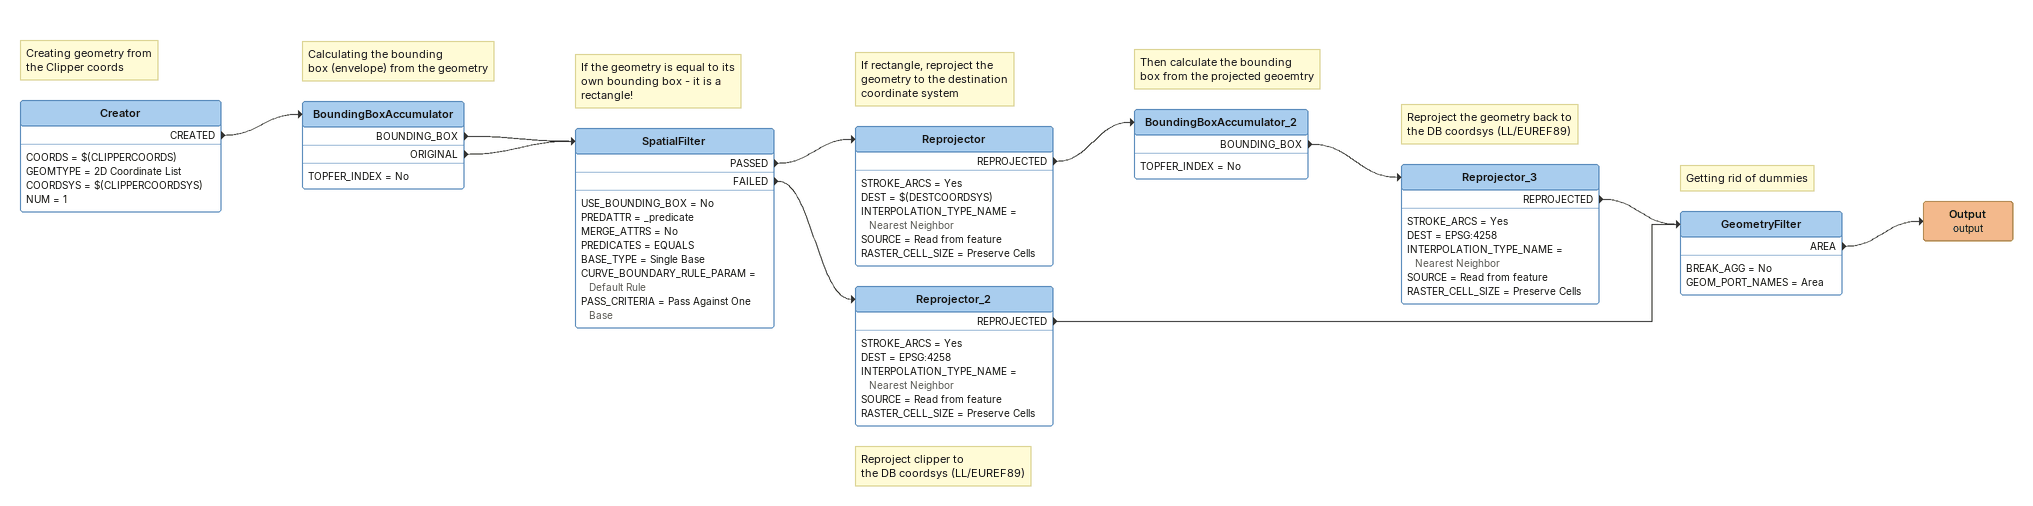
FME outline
Note: Creating geometry from / the Clipper coords
Creator
    COORDS = $(CLIPPERCOORDS)
    GEOMTYPE = 2D Coordinate List
    COORDSYS = $(CLIPPERCOORDSYS)
    NUM = 1
    CREATED -> BoundingBoxAccumulator
Note: Calculating the bounding / box (envelope) from the geometry
BoundingBoxAccumulator
    TOPFER_INDEX = No
    BOUNDING_BOX -> SpatialFilter
    ORIGINAL -> SpatialFilter
Note: If the geometry is equal to its / own bounding box - it is a rectangle!
SpatialFilter
    USE_BOUNDING_BOX = No
    PREDATTR = _predicate
    MERGE_ATTRS = No
    PREDICATES = EQUALS
    BASE_TYPE = Single Base
    CURVE_BOUNDARY_RULE_PARAM = Default Rule
    PASS_CRITERIA = Pass Against One Base
    PASSED -> Reprojector
    FAILED -> Reprojector_2
Note: If rectangle, reproject the / geometry to the destination / coordinate system
Reprojector
    STROKE_ARCS = Yes
    DEST = $(DESTCOORDSYS)
    INTERPOLATION_TYPE_NAME = Nearest Neighbor
    SOURCE = Read from feature
    RASTER_CELL_SIZE = Preserve Cells
    REPROJECTED -> BoundingBoxAccumulator_2
Note: Then calculate the bounding / box from the projected geoemtry
BoundingBoxAccumulator_2
    TOPFER_INDEX = No
    BOUNDING_BOX -> Reprojector_3
Note: Reproject the geometry back to / the DB coordsys (LL/EUREF89)
Reprojector_3
    STROKE_ARCS = Yes
    DEST = EPSG:4258
    INTERPOLATION_TYPE_NAME = Nearest Neighbor
    SOURCE = Read from feature
    RASTER_CELL_SIZE = Preserve Cells
    REPROJECTED -> GeometryFilter
Note: Reproject clipper to / the DB coordsys (LL/EUREF89)
Reprojector_2
    STROKE_ARCS = Yes
    DEST = EPSG:4258
    INTERPOLATION_TYPE_NAME = Nearest Neighbor
    SOURCE = Read from feature
    RASTER_CELL_SIZE = Preserve Cells
    REPROJECTED -> GeometryFilter
Note: Getting rid of dummies
GeometryFilter
    BREAK_AGG = No
    GEOM_PORT_NAMES = Area
    AREA -> Output (output)
Output (output)
